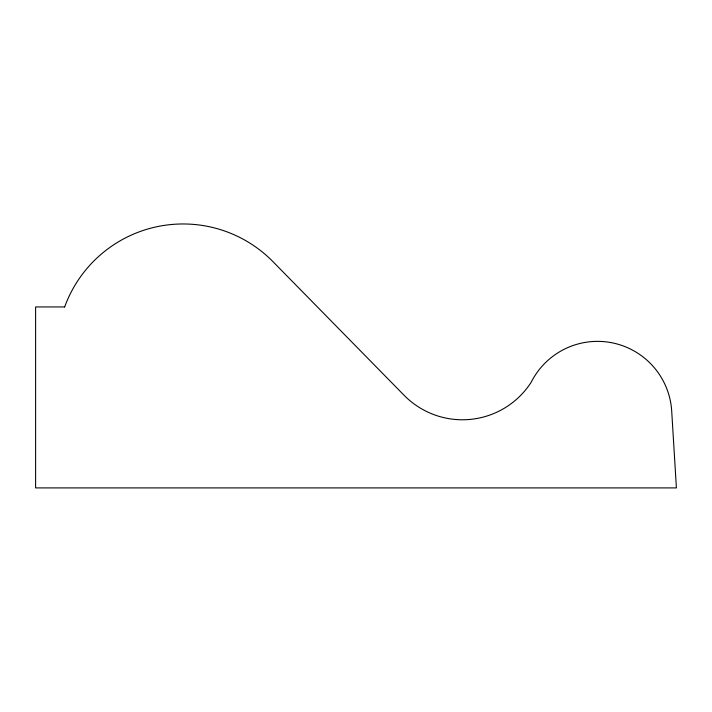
<?xml version="1.0" encoding="UTF-8"?>
<svg xmlns="http://www.w3.org/2000/svg" width="712" height="712" viewBox="0 0 712 712"><rect width="100%" height="100%" fill="white"/><g stroke="black" fill="none" stroke-linecap="round" stroke-linejoin="round"><path stroke-width="1.07" d="M64.659 306.943L35.6 306.943L35.6 487.907L676.4 487.907L671.71 411.144A74.306 74.306 0 0 0 531.161 382.282A81.738 81.738 0 0 1 404.122 395.32L273.034 261.722A126.006 126.006 0 0 0 64.659 306.943"/></g></svg>
